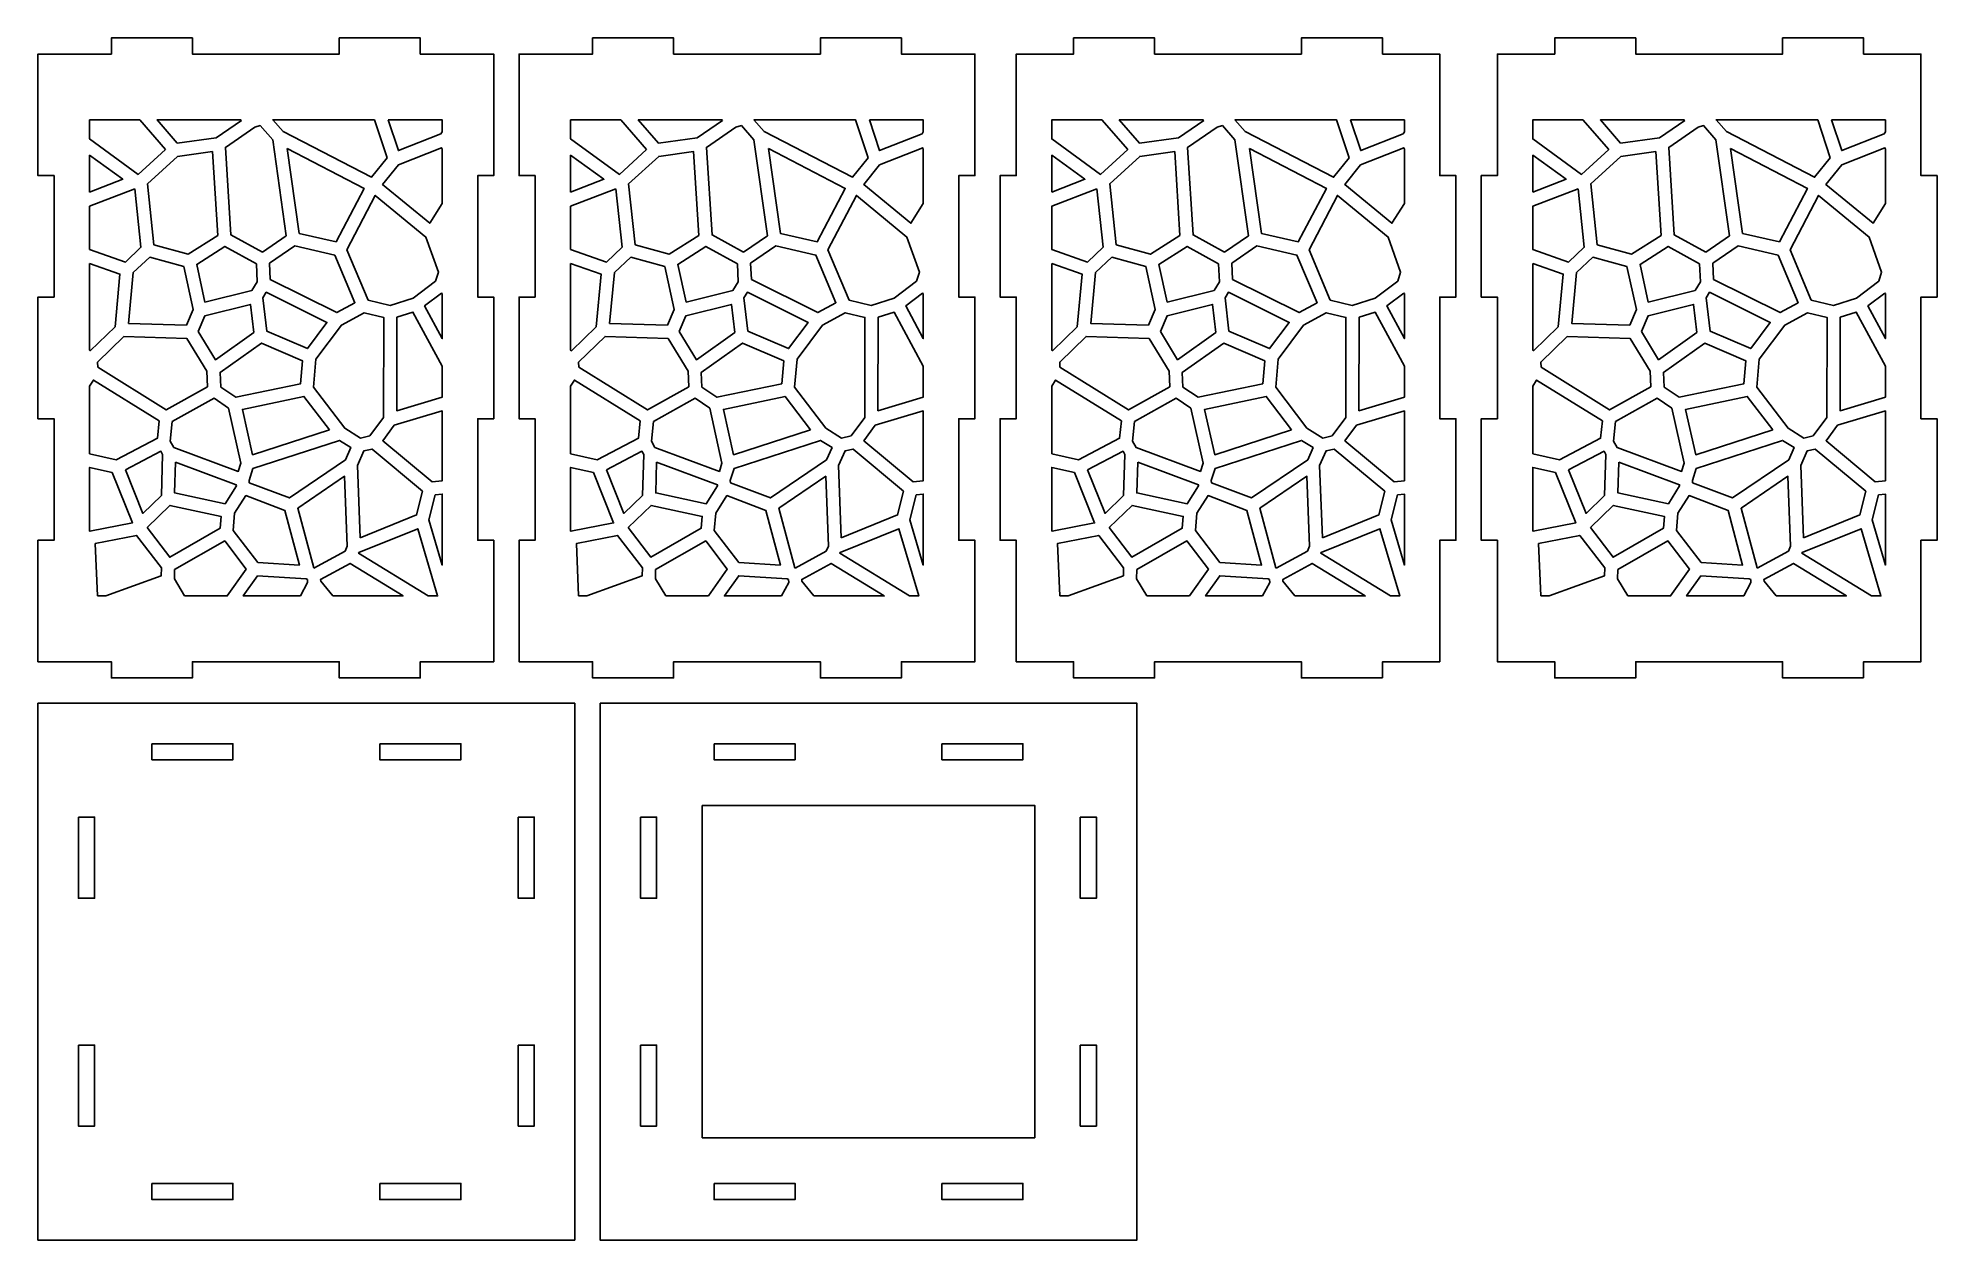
# Model space of a CAD drawing. Header units: millimetres. Extents: x 0 to 375, y -237 to 0.
import ezdxf

# ---------------------------------------------------------------- set-up
doc = ezdxf.new("R2010")
doc.units = ezdxf.units.MM
doc.layers.add('CUT', color=1, linetype='Continuous')

msp = doc.modelspace()

# ---------------------------------------------------------------- linework, layer by layer
at = {"layer": 'CUT'}
for points in [[(3.17, -123.17), (0, -123.17), (0, -99.17), (3.17, -99.17), (3.17, -75.17), (0, -75.17), (0, -51.17), (3.17, -51.17), (3.17, -27.17), (0, -27.17), (0, -3.17), (3.17, -3.17), (14.5, -3.17), (14.5, 0), (30.5, 0), (30.5, -3.17), (59.5, -3.17), (59.5, 0), (75.5, 0), (75.5, -3.17), (86.83, -3.17), (90, -3.17), (90, -27.17), (86.83, -27.17), (86.83, -51.17), (90, -51.17), (90, -75.17), (86.83, -75.17), (86.83, -99.17), (90, -99.17), (90, -123.17), (86.83, -123.17), (75.5, -123.17), (75.5, -126.35), (59.5, -126.35), (59.5, -123.17), (30.5, -123.17), (30.5, -126.35), (14.5, -126.35), (14.5, -123.17), (3.17, -123.17)], [(98.17, -123.17), (95, -123.17), (95, -99.17), (98.17, -99.17), (98.17, -75.17), (95, -75.17), (95, -51.17), (98.17, -51.17), (98.17, -27.17), (95, -27.17), (95, -3.17), (98.17, -3.17), (109.5, -3.17), (109.5, 0), (125.5, 0), (125.5, -3.17), (154.5, -3.17), (154.5, 0), (170.5, 0), (170.5, -3.17), (181.82, -3.17), (185, -3.17), (185, -27.17), (181.82, -27.17), (181.82, -51.17), (185, -51.17), (185, -75.17), (181.82, -75.17), (181.82, -99.17), (185, -99.17), (185, -123.17), (181.82, -123.17), (170.5, -123.17), (170.5, -126.35), (154.5, -126.35), (154.5, -123.17), (125.5, -123.17), (125.5, -126.35), (109.5, -126.35), (109.5, -123.17), (98.17, -123.17)], [(265.5, -126.35), (249.5, -126.35), (249.5, -123.17), (220.5, -123.17), (220.5, -126.35), (204.5, -126.35), (204.5, -123.17), (193.18, -123.17), (193.18, -99.17), (190, -99.17), (190, -75.17), (193.18, -75.17), (193.18, -51.17), (190, -51.17), (190, -27.17), (193.18, -27.17), (193.18, -3.17), (204.5, -3.17), (204.5, 0), (220.5, 0), (220.5, -3.17), (249.5, -3.17), (249.5, 0), (265.5, 0), (265.5, -3.17), (276.82, -3.17), (276.82, -27.17), (280, -27.17), (280, -51.17), (276.82, -51.17), (276.82, -75.17), (280, -75.17), (280, -99.17), (276.82, -99.17), (276.82, -123.17), (265.5, -123.17), (265.5, -126.35)], [(360.5, -126.35), (344.5, -126.35), (344.5, -123.17), (315.5, -123.17), (315.5, -126.35), (299.5, -126.35), (299.5, -123.17), (288.18, -123.17), (288.18, -99.17), (285, -99.17), (285, -75.17), (288.18, -75.17), (288.18, -51.17), (285, -51.17), (285, -27.17), (288.18, -27.17), (288.18, -3.17), (299.5, -3.17), (299.5, 0), (315.5, 0), (315.5, -3.17), (344.5, -3.17), (344.5, 0), (360.5, 0), (360.5, -3.17), (371.82, -3.17), (371.82, -27.17), (375, -27.17), (375, -51.17), (371.82, -51.17), (371.82, -75.17), (375, -75.17), (375, -99.17), (371.82, -99.17), (371.82, -123.17), (360.5, -123.17), (360.5, -126.35)], [(25.18, -22.03), (20.09, -16.17), (10.18, -16.17), (10.18, -19.94), (19.81, -26.93), (25.18, -22.03)], [(40.19, -16.28), (40.08, -16.17), (23.53, -16.17), (27.51, -20.75), (35.19, -19.7), (40.19, -16.28)], [(44.32, -42.28), (49.04, -39.06), (46.35, -20.08), (43.89, -17.3), (42.83, -17.63), (37.01, -21.61), (38.1, -38.87), (44.32, -42.28)], [(68.93, -23.68), (66.44, -16.17), (46.36, -16.17), (48.4, -18.47), (65.83, -27.49), (68.93, -23.68)], [(69.18, -16.17), (71.19, -22.24), (79.57, -18.92), (79.83, -18.51), (79.83, -16.17), (69.18, -16.17)], [(120.18, -22.03), (115.09, -16.17), (105.17, -16.17), (105.17, -19.94), (114.81, -26.93), (120.18, -22.03)], [(135.19, -16.28), (135.08, -16.17), (118.53, -16.17), (122.51, -20.75), (130.19, -19.7), (135.19, -16.28)], [(139.32, -42.28), (144.04, -39.06), (141.35, -20.08), (138.89, -17.3), (137.83, -17.63), (132.01, -21.61), (133.1, -38.87), (139.32, -42.28)], [(163.93, -23.68), (161.44, -16.17), (141.36, -16.17), (143.4, -18.47), (160.83, -27.49), (163.93, -23.68)], [(164.18, -16.17), (166.19, -22.24), (174.57, -18.92), (174.82, -18.51), (174.82, -16.17), (164.18, -16.17)], [(215.18, -22.03), (210.09, -16.17), (200.18, -16.17), (200.18, -19.94), (209.81, -26.93), (215.18, -22.03)], [(230.19, -16.28), (230.08, -16.17), (213.53, -16.17), (217.51, -20.75), (225.19, -19.7), (230.19, -16.28)], [(234.32, -42.28), (239.04, -39.06), (236.35, -20.08), (233.89, -17.3), (232.83, -17.63), (227.01, -21.61), (228.1, -38.87), (234.32, -42.28)], [(258.93, -23.68), (256.44, -16.17), (236.36, -16.17), (238.4, -18.47), (255.83, -27.49), (258.93, -23.68)], [(259.18, -16.17), (261.19, -22.24), (269.57, -18.92), (269.82, -18.51), (269.82, -16.17), (259.18, -16.17)], [(310.18, -22.03), (305.09, -16.17), (295.18, -16.17), (295.18, -19.94), (304.81, -26.93), (310.18, -22.03)], [(325.19, -16.28), (325.08, -16.17), (308.53, -16.17), (312.51, -20.75), (320.19, -19.7), (325.19, -16.28)], [(329.32, -42.28), (334.04, -39.06), (331.35, -20.08), (328.89, -17.3), (327.83, -17.63), (322.01, -21.61), (323.1, -38.87), (329.32, -42.28)], [(353.93, -23.68), (351.44, -16.17), (331.36, -16.17), (333.4, -18.47), (350.83, -27.49), (353.93, -23.68)], [(354.18, -16.17), (356.19, -22.24), (364.57, -18.92), (364.82, -18.51), (364.82, -16.17), (354.18, -16.17)], [(22.9, -40.82), (29.67, -42.69), (35.5, -38.98), (34.46, -22.43), (27.57, -23.37), (21.63, -28.79), (22.9, -40.82)], [(49.23, -21.83), (51.6, -38.6), (58.87, -40.25), (64.41, -29.69), (49.23, -21.83)], [(79.83, -32.66), (79.83, -21.96), (79.71, -21.66), (71.18, -25.03), (68.06, -28.93), (77.37, -36.58), (79.83, -32.66)], [(117.9, -40.82), (124.67, -42.69), (130.5, -38.98), (129.46, -22.43), (122.57, -23.37), (116.63, -28.79), (117.9, -40.82)], [(144.23, -21.83), (146.6, -38.6), (153.87, -40.25), (159.41, -29.69), (144.23, -21.83)], [(174.82, -32.66), (174.82, -21.96), (174.71, -21.66), (166.18, -25.03), (163.06, -28.93), (172.37, -36.58), (174.82, -32.66)], [(212.9, -40.82), (219.67, -42.69), (225.5, -38.98), (224.46, -22.43), (217.57, -23.37), (211.63, -28.79), (212.9, -40.82)], [(239.23, -21.83), (241.6, -38.6), (248.87, -40.25), (254.41, -29.69), (239.23, -21.83)], [(269.82, -32.66), (269.82, -21.96), (269.71, -21.66), (261.18, -25.03), (258.06, -28.93), (267.37, -36.58), (269.82, -32.66)], [(307.9, -40.82), (314.67, -42.69), (320.5, -38.98), (319.46, -22.43), (312.57, -23.37), (306.63, -28.79), (307.9, -40.82)], [(334.23, -21.83), (336.6, -38.6), (343.87, -40.25), (349.41, -29.69), (334.23, -21.83)], [(364.82, -32.66), (364.82, -21.96), (364.71, -21.66), (356.18, -25.03), (353.06, -28.93), (362.37, -36.58), (364.82, -32.66)], [(10.18, -30.44), (16.74, -27.91), (10.18, -23.15), (10.18, -30.44)], [(105.17, -30.44), (111.74, -27.91), (105.17, -23.15), (105.17, -30.44)], [(200.18, -30.44), (206.74, -27.91), (200.18, -23.15), (200.18, -30.44)], [(295.18, -30.44), (301.74, -27.91), (295.18, -23.15), (295.18, -30.44)], [(19.12, -29.79), (10.18, -33.23), (10.18, -41.75), (17.25, -44.24), (20.34, -41.33), (19.12, -29.79)], [(114.12, -29.79), (105.17, -33.23), (105.17, -41.75), (112.25, -44.24), (115.34, -41.33), (114.12, -29.79)], [(209.12, -29.79), (200.18, -33.23), (200.18, -41.75), (207.25, -44.24), (210.34, -41.33), (209.12, -29.79)], [(304.12, -29.79), (295.18, -33.23), (295.18, -41.75), (302.25, -44.24), (305.34, -41.33), (304.12, -29.79)], [(78.51, -48), (79.06, -46.23), (76.59, -39.3), (66.61, -31.1), (60.99, -41.8), (65.17, -51.75), (69.53, -52.82), (74.07, -51.38), (78.51, -48)], [(173.51, -48), (174.06, -46.23), (171.59, -39.3), (161.61, -31.1), (155.99, -41.8), (160.17, -51.75), (164.53, -52.82), (169.07, -51.38), (173.51, -48)], [(268.51, -48), (269.06, -46.23), (266.59, -39.3), (256.61, -31.1), (250.99, -41.8), (255.17, -51.75), (259.53, -52.82), (264.07, -51.38), (268.51, -48)], [(363.51, -48), (364.06, -46.23), (361.59, -39.3), (351.61, -31.1), (345.99, -41.8), (350.17, -51.75), (354.53, -52.82), (359.07, -51.38), (363.51, -48)], [(32.98, -52.16), (42.23, -49.85), (43.29, -48.18), (43.13, -44.6), (36.9, -41.17), (31.35, -44.7), (32.98, -52.16)], [(45.87, -47.7), (59.02, -54.22), (62.57, -52.28), (58.61, -42.86), (50.7, -41.07), (45.72, -44.47), (45.87, -47.7)], [(127.98, -52.16), (137.23, -49.85), (138.29, -48.18), (138.13, -44.6), (131.9, -41.17), (126.35, -44.7), (127.98, -52.16)], [(140.87, -47.7), (154.02, -54.22), (157.57, -52.28), (153.61, -42.86), (145.7, -41.07), (140.72, -44.47), (140.87, -47.7)], [(222.98, -52.16), (232.23, -49.85), (233.29, -48.18), (233.13, -44.6), (226.9, -41.17), (221.35, -44.7), (222.98, -52.16)], [(235.87, -47.7), (249.02, -54.22), (252.57, -52.28), (248.61, -42.86), (240.7, -41.07), (235.72, -44.47), (235.87, -47.7)], [(317.98, -52.16), (327.23, -49.85), (328.29, -48.18), (328.13, -44.6), (321.9, -41.17), (316.35, -44.7), (317.98, -52.16)], [(330.87, -47.7), (344.02, -54.22), (347.57, -52.28), (343.61, -42.86), (335.7, -41.07), (330.72, -44.47), (330.87, -47.7)], [(10.18, -44.5), (10.18, -61.65), (10.33, -61.76), (15.21, -57.01), (16.18, -46.61), (10.18, -44.5)], [(29.32, -56.73), (30.64, -53.62), (28.78, -45.14), (22.06, -43.28), (18.82, -46.33), (17.88, -56.36), (29.32, -56.73)], [(105.17, -44.5), (105.17, -61.65), (105.33, -61.76), (110.21, -57.01), (111.18, -46.61), (105.17, -44.5)], [(124.32, -56.73), (125.64, -53.62), (123.78, -45.14), (117.06, -43.28), (113.82, -46.33), (112.88, -56.36), (124.32, -56.73)], [(200.18, -44.5), (200.18, -61.65), (200.33, -61.76), (205.21, -57.01), (206.18, -46.61), (200.18, -44.5)], [(219.32, -56.73), (220.64, -53.62), (218.78, -45.14), (212.06, -43.28), (208.82, -46.33), (207.88, -56.36), (219.32, -56.73)], [(295.18, -44.5), (295.18, -61.65), (295.33, -61.76), (300.21, -57.01), (301.18, -46.61), (295.18, -44.5)], [(314.32, -56.73), (315.64, -53.62), (313.78, -45.14), (307.06, -43.28), (303.82, -46.33), (302.88, -56.36), (314.32, -56.73)], [(44.4, -51.29), (45.18, -57.87), (53.21, -61.32), (57.07, -56.16), (45.08, -50.21), (44.4, -51.29)], [(79.69, -50.37), (76.35, -52.91), (79.83, -59.35), (79.83, -50.46), (79.69, -50.37)], [(139.4, -51.29), (140.18, -57.87), (148.21, -61.32), (152.07, -56.16), (140.08, -50.21), (139.4, -51.29)], [(174.69, -50.37), (171.35, -52.91), (174.82, -59.35), (174.82, -50.46), (174.69, -50.37)], [(234.4, -51.29), (235.18, -57.87), (243.21, -61.32), (247.07, -56.16), (235.08, -50.21), (234.4, -51.29)], [(269.69, -50.37), (266.35, -52.91), (269.82, -59.35), (269.82, -50.46), (269.69, -50.37)], [(329.4, -51.29), (330.18, -57.87), (338.21, -61.32), (342.07, -56.16), (330.08, -50.21), (329.4, -51.29)], [(364.69, -50.37), (361.35, -52.91), (364.82, -59.35), (364.82, -50.46), (364.69, -50.37)], [(31.63, -57.95), (35.03, -63.52), (42.6, -58.15), (41.94, -52.6), (32.95, -54.85), (31.63, -57.95)], [(65.56, -78.59), (68.25, -74.92), (68.28, -55.19), (64.4, -54.24), (59.92, -56.69), (54.9, -63.41), (54.41, -68.96), (60.58, -77.05), (63.69, -78.99), (65.56, -78.59)], [(70.88, -55.12), (70.85, -73.6), (79.83, -70.91), (79.83, -64.82), (74.04, -54.12), (70.88, -55.12)], [(126.63, -57.95), (130.03, -63.52), (137.6, -58.15), (136.94, -52.6), (127.95, -54.85), (126.63, -57.95)], [(160.56, -78.59), (163.25, -74.92), (163.28, -55.19), (159.4, -54.24), (154.92, -56.69), (149.9, -63.41), (149.41, -68.96), (155.58, -77.05), (158.69, -78.99), (160.56, -78.59)], [(165.88, -55.12), (165.85, -73.6), (174.82, -70.91), (174.82, -64.82), (169.04, -54.12), (165.88, -55.12)], [(221.63, -57.95), (225.03, -63.52), (232.6, -58.15), (231.94, -52.6), (222.95, -54.85), (221.63, -57.95)], [(255.56, -78.59), (258.25, -74.92), (258.28, -55.19), (254.4, -54.24), (249.92, -56.69), (244.9, -63.41), (244.41, -68.96), (250.58, -77.05), (253.69, -78.99), (255.56, -78.59)], [(260.88, -55.12), (260.85, -73.6), (269.82, -70.91), (269.82, -64.82), (264.04, -54.12), (260.88, -55.12)], [(316.63, -57.95), (320.03, -63.52), (327.6, -58.15), (326.94, -52.6), (317.95, -54.85), (316.63, -57.95)], [(350.56, -78.59), (353.25, -74.92), (353.28, -55.19), (349.4, -54.24), (344.92, -56.69), (339.9, -63.41), (339.41, -68.96), (345.58, -77.05), (348.69, -78.99), (350.56, -78.59)], [(355.88, -55.12), (355.85, -73.6), (364.82, -70.91), (364.82, -64.82), (359.04, -54.12), (355.88, -55.12)], [(11.8, -65.03), (25.34, -73.43), (33.5, -68.88), (33.36, -65.78), (29.42, -59.34), (16.97, -58.93), (11.76, -64), (11.8, -65.03)], [(106.8, -65.03), (120.34, -73.43), (128.5, -68.88), (128.36, -65.78), (124.42, -59.34), (111.97, -58.93), (106.76, -64), (106.8, -65.03)], [(201.8, -65.03), (215.34, -73.43), (223.5, -68.88), (223.36, -65.78), (219.42, -59.34), (206.97, -58.93), (201.76, -64), (201.8, -65.03)], [(296.8, -65.03), (310.34, -73.43), (318.5, -68.88), (318.36, -65.78), (314.42, -59.34), (301.97, -58.93), (296.76, -64), (296.8, -65.03)], [(36.1, -68.92), (39.07, -70.95), (51.86, -68.27), (52.26, -63.75), (44.14, -60.25), (35.97, -66.04), (36.1, -68.92)], [(131.1, -68.92), (134.07, -70.95), (146.86, -68.27), (147.26, -63.75), (139.14, -60.25), (130.97, -66.04), (131.1, -68.92)], [(226.1, -68.92), (229.07, -70.95), (241.86, -68.27), (242.26, -63.75), (234.14, -60.25), (225.97, -66.04), (226.1, -68.92)], [(321.1, -68.92), (324.07, -70.95), (336.86, -68.27), (337.26, -63.75), (329.14, -60.25), (320.97, -66.04), (321.1, -68.92)], [(10.18, -82.14), (15.44, -83.29), (23.57, -79.03), (23.93, -75.61), (10.94, -67.56), (10.18, -68.77), (10.18, -82.14)], [(40.07, -83.93), (37.64, -73.12), (34.76, -71.15), (26.53, -75.74), (26.13, -79.59), (26.83, -80.85), (39.55, -85.58), (40.07, -83.93)], [(57.55, -77.36), (52.53, -70.78), (40.36, -73.34), (42.37, -82.31), (57.55, -77.36)], [(105.17, -82.14), (110.44, -83.29), (118.57, -79.03), (118.93, -75.61), (105.94, -67.56), (105.17, -68.77), (105.17, -82.14)], [(135.07, -83.93), (132.64, -73.12), (129.76, -71.15), (121.53, -75.74), (121.13, -79.59), (121.83, -80.85), (134.55, -85.58), (135.07, -83.93)], [(152.55, -77.36), (147.53, -70.78), (135.36, -73.34), (137.37, -82.31), (152.55, -77.36)], [(200.18, -82.14), (205.44, -83.29), (213.57, -79.03), (213.93, -75.61), (200.94, -67.56), (200.18, -68.77), (200.18, -82.14)], [(230.07, -83.93), (227.64, -73.12), (224.76, -71.15), (216.53, -75.74), (216.13, -79.59), (216.83, -80.85), (229.55, -85.58), (230.07, -83.93)], [(247.55, -77.36), (242.53, -70.78), (230.36, -73.34), (232.37, -82.31), (247.55, -77.36)], [(295.18, -82.14), (300.44, -83.29), (308.57, -79.03), (308.93, -75.61), (295.94, -67.56), (295.18, -68.77), (295.18, -82.14)], [(325.07, -83.93), (322.64, -73.12), (319.76, -71.15), (311.53, -75.74), (311.13, -79.59), (311.83, -80.85), (324.55, -85.58), (325.07, -83.93)], [(342.55, -77.36), (337.53, -70.78), (325.36, -73.34), (327.37, -82.31), (342.55, -77.36)], [(70.34, -76.47), (68.09, -79.54), (77.81, -87.67), (79.83, -87.44), (79.83, -73.63), (70.34, -76.47)], [(165.34, -76.47), (163.09, -79.54), (172.81, -87.67), (174.82, -87.44), (174.82, -73.63), (165.34, -76.47)], [(260.34, -76.47), (258.09, -79.54), (267.81, -87.67), (269.82, -87.44), (269.82, -73.63), (260.34, -76.47)], [(355.34, -76.47), (353.09, -79.54), (362.81, -87.67), (364.82, -87.44), (364.82, -73.63), (355.34, -76.47)], [(17.26, -85.27), (20.71, -93.88), (24.36, -90.32), (24.61, -82.22), (24.27, -81.6), (17.26, -85.27)], [(60.73, -83.28), (61.8, -80.87), (59.52, -79.45), (42.45, -85.02), (41.69, -87.41), (41.73, -87.82), (49.64, -90.83), (60.73, -83.28)], [(63.62, -98.7), (74.75, -94.19), (75.94, -89.5), (65.97, -81.16), (64.37, -81.5), (63.08, -84.4), (63.62, -98.7)], [(112.26, -85.27), (115.71, -93.88), (119.36, -90.32), (119.61, -82.22), (119.27, -81.6), (112.26, -85.27)], [(155.73, -83.28), (156.8, -80.87), (154.52, -79.45), (137.45, -85.02), (136.69, -87.41), (136.73, -87.82), (144.64, -90.83), (155.73, -83.28)], [(158.62, -98.7), (169.75, -94.19), (170.94, -89.5), (160.97, -81.16), (159.37, -81.5), (158.08, -84.4), (158.62, -98.7)], [(207.26, -85.27), (210.71, -93.88), (214.36, -90.32), (214.61, -82.22), (214.27, -81.6), (207.26, -85.27)], [(250.73, -83.28), (251.8, -80.87), (249.52, -79.45), (232.45, -85.02), (231.69, -87.41), (231.73, -87.82), (239.64, -90.83), (250.73, -83.28)], [(253.62, -98.7), (264.75, -94.19), (265.94, -89.5), (255.97, -81.16), (254.37, -81.5), (253.08, -84.4), (253.62, -98.7)], [(302.26, -85.27), (305.71, -93.88), (309.36, -90.32), (309.61, -82.22), (309.27, -81.6), (302.26, -85.27)], [(345.73, -83.28), (346.8, -80.87), (344.52, -79.45), (327.45, -85.02), (326.69, -87.41), (326.73, -87.82), (334.64, -90.83), (345.73, -83.28)], [(348.62, -98.7), (359.75, -94.19), (360.94, -89.5), (350.97, -81.16), (349.37, -81.5), (348.08, -84.4), (348.62, -98.7)], [(14.67, -85.78), (10.18, -84.8), (10.18, -97.35), (10.24, -97.39), (18.65, -95.74), (14.67, -85.78)], [(27.17, -83.75), (26.98, -89.84), (36.95, -91.97), (39.18, -88.44), (39.16, -88.21), (27.17, -83.75)], [(109.67, -85.78), (105.17, -84.8), (105.17, -97.35), (105.24, -97.39), (113.65, -95.74), (109.67, -85.78)], [(122.17, -83.75), (121.98, -89.84), (131.95, -91.97), (134.18, -88.44), (134.16, -88.21), (122.17, -83.75)], [(204.67, -85.78), (200.18, -84.8), (200.18, -97.35), (200.24, -97.39), (208.65, -95.74), (204.67, -85.78)], [(217.17, -83.75), (216.98, -89.84), (226.95, -91.97), (229.18, -88.44), (229.16, -88.21), (217.17, -83.75)], [(299.67, -85.78), (295.18, -84.8), (295.18, -97.35), (295.24, -97.39), (303.65, -95.74), (299.67, -85.78)], [(312.17, -83.75), (311.98, -89.84), (321.95, -91.97), (324.18, -88.44), (324.16, -88.21), (312.17, -83.75)], [(54.5, -104.68), (60.67, -101.33), (61.08, -100.36), (60.56, -86.55), (51.31, -92.85), (54.46, -104.65), (54.5, -104.68)], [(149.5, -104.68), (155.67, -101.33), (156.08, -100.36), (155.56, -86.55), (146.31, -92.85), (149.46, -104.65), (149.5, -104.68)], [(244.5, -104.68), (250.67, -101.33), (251.08, -100.36), (250.56, -86.55), (241.31, -92.85), (244.46, -104.65), (244.5, -104.68)], [(339.5, -104.68), (345.67, -101.33), (346.08, -100.36), (345.56, -86.55), (336.31, -92.85), (339.46, -104.65), (339.5, -104.68)], [(21.55, -96.69), (26.03, -102.53), (35.97, -96.82), (36.17, -94.46), (26.06, -92.3), (21.55, -96.69)], [(43.4, -103.56), (51.61, -104.08), (48.73, -93.27), (41.05, -90.35), (38.83, -93.86), (38.55, -97.22), (43.4, -103.56)], [(78.44, -90.22), (77.19, -95.12), (79.83, -104.07), (79.83, -90.06), (78.44, -90.22)], [(116.55, -96.69), (121.03, -102.53), (130.97, -96.82), (131.17, -94.46), (121.06, -92.3), (116.55, -96.69)], [(138.4, -103.56), (146.61, -104.08), (143.73, -93.27), (136.05, -90.35), (133.83, -93.86), (133.55, -97.22), (138.4, -103.56)], [(173.44, -90.22), (172.19, -95.12), (174.82, -104.07), (174.82, -90.06), (173.44, -90.22)], [(211.55, -96.69), (216.03, -102.53), (225.97, -96.82), (226.17, -94.46), (216.06, -92.3), (211.55, -96.69)], [(233.4, -103.56), (241.61, -104.08), (238.73, -93.27), (231.05, -90.35), (228.83, -93.86), (228.55, -97.22), (233.4, -103.56)], [(268.44, -90.22), (267.19, -95.12), (269.82, -104.07), (269.82, -90.06), (268.44, -90.22)], [(306.55, -96.69), (311.03, -102.53), (320.97, -96.82), (321.17, -94.46), (311.06, -92.3), (306.55, -96.69)], [(328.4, -103.56), (336.61, -104.08), (333.73, -93.27), (326.05, -90.35), (323.83, -93.86), (323.55, -97.22), (328.4, -103.56)], [(363.44, -90.22), (362.19, -95.12), (364.82, -104.07), (364.82, -90.06), (363.44, -90.22)], [(77.08, -110.17), (78.91, -110.17), (75, -96.89), (63.38, -101.61), (63.32, -101.74), (77.08, -110.17)], [(172.08, -110.17), (173.91, -110.17), (170, -96.89), (158.38, -101.61), (158.32, -101.74), (172.08, -110.17)], [(267.08, -110.17), (268.91, -110.17), (265, -96.89), (253.38, -101.61), (253.32, -101.74), (267.08, -110.17)], [(362.08, -110.17), (363.91, -110.17), (360, -96.89), (348.38, -101.61), (348.32, -101.74), (362.08, -110.17)], [(11.76, -110.17), (13.4, -110.17), (24.34, -106.2), (24.38, -104.65), (19.46, -98.23), (11.32, -99.82), (11.76, -110.17)], [(28.95, -110.17), (37.38, -110.17), (41.11, -104.86), (36.87, -99.3), (26.97, -104.98), (26.93, -106.78), (28.95, -110.17)], [(106.76, -110.17), (108.4, -110.17), (119.34, -106.2), (119.38, -104.65), (114.46, -98.23), (106.32, -99.82), (106.76, -110.17)], [(123.95, -110.17), (132.38, -110.17), (136.11, -104.86), (131.87, -99.3), (121.97, -104.98), (121.93, -106.78), (123.95, -110.17)], [(201.76, -110.17), (203.4, -110.17), (214.34, -106.2), (214.38, -104.65), (209.46, -98.23), (201.32, -99.82), (201.76, -110.17)], [(218.95, -110.17), (227.38, -110.17), (231.11, -104.86), (226.87, -99.3), (216.97, -104.98), (216.93, -106.78), (218.95, -110.17)], [(296.76, -110.17), (298.4, -110.17), (309.34, -106.2), (309.38, -104.65), (304.46, -98.23), (296.32, -99.82), (296.76, -110.17)], [(313.95, -110.17), (322.38, -110.17), (326.11, -104.86), (321.87, -99.3), (311.97, -104.98), (311.93, -106.78), (313.95, -110.17)], [(58.22, -110.17), (72.11, -110.17), (61.64, -103.76), (55.82, -106.92), (55.84, -107.27), (58.22, -110.17)], [(153.22, -110.17), (167.11, -110.17), (156.64, -103.76), (150.82, -106.92), (150.84, -107.27), (153.22, -110.17)], [(248.22, -110.17), (262.11, -110.17), (251.64, -103.76), (245.82, -106.92), (245.84, -107.27), (248.22, -110.17)], [(343.22, -110.17), (357.11, -110.17), (346.64, -103.76), (340.82, -106.92), (340.84, -107.27), (343.22, -110.17)], [(51.82, -110.17), (53.25, -107.49), (53.21, -106.94), (52.93, -106.77), (43.37, -106.17), (40.55, -110.17), (51.82, -110.17)], [(146.82, -110.17), (148.25, -107.49), (148.21, -106.94), (147.93, -106.77), (138.37, -106.17), (135.55, -110.17), (146.82, -110.17)], [(241.82, -110.17), (243.25, -107.49), (243.21, -106.94), (242.93, -106.77), (233.37, -106.17), (230.55, -110.17), (241.82, -110.17)], [(336.82, -110.17), (338.25, -107.49), (338.21, -106.94), (337.93, -106.77), (328.37, -106.17), (325.55, -110.17), (336.82, -110.17)], [(0, -237.35), (0, -131.35), (106, -131.35), (106, -237.35), (0, -237.35)], [(111, -131.35), (217, -131.35), (217, -237.35), (111, -237.35), (111, -131.35)], [(22.5, -139.35), (22.5, -142.52), (38.5, -142.52), (38.5, -139.35), (22.5, -139.35)], [(67.5, -139.35), (67.5, -142.52), (83.5, -142.52), (83.5, -139.35), (67.5, -139.35)], [(133.5, -139.35), (133.5, -142.52), (149.5, -142.52), (149.5, -139.35), (133.5, -139.35)], [(178.5, -139.35), (178.5, -142.52), (194.5, -142.52), (194.5, -139.35), (178.5, -139.35)], [(131.18, -151.52), (131.18, -217.17), (196.82, -217.17), (196.82, -151.52), (131.18, -151.52)], [(8, -153.85), (8, -169.85), (11.18, -169.85), (11.18, -153.85), (8, -153.85)], [(94.83, -153.85), (94.83, -169.85), (98, -169.85), (98, -153.85), (94.83, -153.85)], [(119, -153.85), (119, -169.85), (122.17, -169.85), (122.17, -153.85), (119, -153.85)], [(205.82, -153.85), (205.82, -169.85), (209, -169.85), (209, -153.85), (205.82, -153.85)], [(8, -198.85), (8, -214.85), (11.18, -214.85), (11.18, -198.85), (8, -198.85)], [(94.83, -198.85), (94.83, -214.85), (98, -214.85), (98, -198.85), (94.83, -198.85)], [(119, -198.85), (119, -214.85), (122.17, -214.85), (122.17, -198.85), (119, -198.85)], [(205.82, -198.85), (205.82, -214.85), (209, -214.85), (209, -198.85), (205.82, -198.85)], [(22.5, -226.17), (22.5, -229.35), (38.5, -229.35), (38.5, -226.17), (22.5, -226.17)], [(67.5, -226.17), (67.5, -229.35), (83.5, -229.35), (83.5, -226.17), (67.5, -226.17)], [(133.5, -226.17), (133.5, -229.35), (149.5, -229.35), (149.5, -226.17), (133.5, -226.17)], [(178.5, -226.17), (178.5, -229.35), (194.5, -229.35), (194.5, -226.17), (178.5, -226.17)]]:
    msp.add_lwpolyline(points, close=True, dxfattribs=at)

doc.saveas('drawing.dxf')
